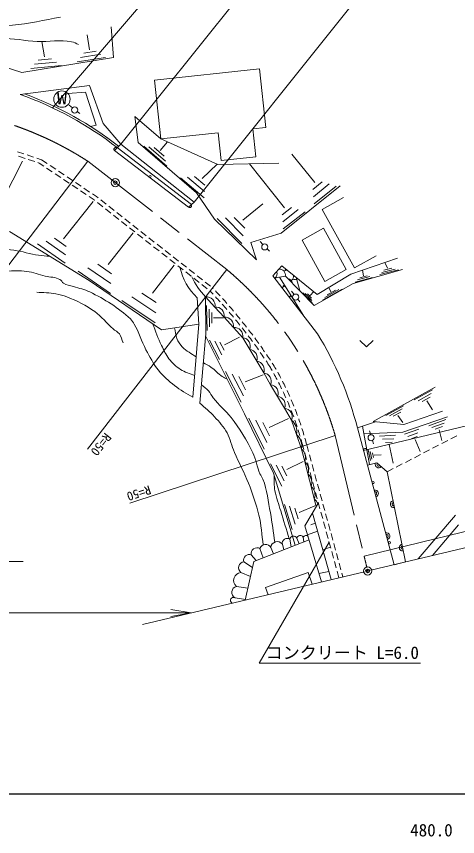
# Model space of a CAD drawing. Units: millimetres, scale not verified. Extents: x 40000 to 680000, y 20000 to 380000.
# Drawn here: x 487118 to 551838, y 198715 to 319019 of the extents above; entities that cross this region are included whole.
import ezdxf
from ezdxf.enums import TextEntityAlignment as Align

# ---------------------------------------------------------------- set-up
doc = ezdxf.new("R2010")
doc.units = ezdxf.units.MM
doc.header["$LTSCALE"] = 1000
doc.header["$PDMODE"] = 32
doc.header["$PDSIZE"] = 500
doc.linetypes.add('CHAIN', pattern=[18.5, 12, -1.5, 3.5, -1.5])
for name, color, linetype, lineweight in [('M-BGD', 7, 'Continuous', 13), ('M-BMK', 2, 'CHAIN', 13), ('M-TTL-BAND', 7, 'Continuous', 25), ('M-WORK', 1, 'Continuous', 13)]:
    doc.layers.add(name, color=color, linetype=linetype, lineweight=lineweight)
doc.layers.add('M-OTRS', color=6, linetype='Continuous')
doc.styles.add('ＭＳ ゴシック', font='')
doc.styles.get('ＭＳ ゴシック').set_extended_font_data('MS Gothic')

# ---------------------------------------------------------------- blocks, each defined once
blk = doc.blocks.new('open_arrow')
at = {"color": 0, "linetype": 'Continuous', "lineweight": -2}
blk.add_lwpolyline([(7.5, 1.25), (0, 0), (7.5, -1.25)], dxfattribs=at)

msp = doc.modelspace()

# ---------------------------------------------------------------- linework, layer by layer
at = {"layer": 'M-BGD'}
for centre in [(501625, 294635), (538643, 237676)]:
    msp.add_circle(centre, 600, dxfattribs=at)
msp.add_point((501625, 294635), dxfattribs=at)
at = {"layer": 'M-BMK'}
for p, q in [((497602, 297771), (517976, 281893)), ((533880, 257548), (538118, 239869))]:
    msp.add_line(p, q, dxfattribs=at)
for centre, radius, start, end in [((470479, 255767), 50000, 57.14898, 105.21106), ((485877, 243557), 50000, 16.24968, 50.06032), ((460586, 220151), 80000, 13.01158, 14.2686)]:
    msp.add_arc(centre, radius, start, end, dxfattribs=at)
at = {"layer": 'M-OTRS'}
msp.add_point((538643, 237676), dxfattribs=at)
at = {"layer": 'M-TTL-BAND'}
msp.add_line((40000, 205000), (579000, 205000), dxfattribs=at)
at = {"layer": 'M-WORK'}
for p, q in [((492433, 305610), (513476, 330255)), ((502427, 300293), (525174, 328666)), ((513174, 291783), (536049, 320315)), ((501359, 313009), (501025, 317481)), ((491222, 313094), (490845, 315341)), ((497864, 314136), (497502, 316313)), ((487909, 310806), (501359, 313009)), ((492253, 312817), (490316, 312623)), ((500185, 313009), (496025, 312361)), ((499501, 313460), (496529, 312997)), ((498816, 313912), (497033, 313634)), ((485306, 311641), (487909, 310806)), ((493734, 311822), (489212, 311371)), ((492993, 312320), (489764, 311997)), ((522784, 311321), (507382, 309653)), ((523716, 302713), (522784, 311321)), ((508314, 301046), (507382, 309653)), ((487675, 307569), (497821, 308904)), ((497821, 308904), (499824, 303297)), ((494667, 307703), (497254, 307903)), ((497254, 307903), (498806, 303063)), ((495353, 305626), (494867, 306014)), ((496429, 304768), (496048, 305071)), ((499824, 303297), (502427, 300293)), ((508314, 301046), (504471, 304340)), ((504471, 304340), (504972, 300535)), ((498806, 303063), (497988, 302894)), ((521784, 302504), (523716, 302713)), ((522223, 298443), (521784, 302504)), ((508314, 301046), (516739, 301958)), ((516653, 297315), (508314, 301046)), ((516739, 301958), (517179, 297897)), ((502427, 300293), (501494, 299361)), ((512801, 291441), (501902, 299768)), ((502427, 300293), (513174, 291783)), ((504972, 300535), (513549, 293143)), ((509209, 297028), (505810, 299982)), ((508991, 297765), (506563, 299876)), ((508773, 298503), (507316, 299769)), ((508223, 299346), (509292, 300608)), ((487277, 299177), (488226, 298861)), ((487432, 298510), (488382, 298196)), ((488700, 298703), (489649, 298388)), ((512373, 291049), (501494, 299361)), ((522223, 298443), (517179, 297897)), ((530912, 294651), (527508, 298817)), ((477287, 271174), (497602, 297771)), ((485183, 292205), (488012, 297768)), ((488857, 298039), (489806, 297725)), ((490124, 298230), (490806, 298003)), ((490281, 297568), (490471, 297505)), ((490471, 297505), (491135, 297059)), ((490806, 298003), (491636, 297445)), ((492051, 297166), (492881, 296607)), ((514374, 295261), (516562, 297355)), ((525598, 297482), (516653, 297315)), ((526431, 290917), (521329, 297402)), ((491549, 296780), (492379, 296222)), ((493295, 296328), (494125, 295770)), ((492794, 295942), (493624, 295384)), ((494038, 295105), (494868, 294547)), ((494540, 295491), (495370, 294933)), ((514652, 292388), (511177, 295342)), ((514703, 293333), (512221, 295443)), ((514753, 294279), (513264, 295545)), ((531974, 294752), (530598, 293634)), ((495283, 294268), (496113, 293709)), ((495784, 294653), (496614, 294095)), ((497029, 293816), (497859, 293258)), ((525981, 287202), (534626, 294144)), ((532993, 294438), (530700, 292576)), ((534013, 294124), (530802, 291517)), ((496527, 293430), (497357, 292872)), ((497772, 292593), (498513, 292094)), ((498273, 292979), (498866, 292580)), ((498866, 292580), (499091, 292403)), ((513549, 293143), (516153, 289288)), ((531965, 290698), (535125, 292456)), ((494009, 286413), (498391, 291846)), ((498513, 292094), (498597, 292028)), ((498990, 291720), (499777, 291102)), ((499484, 292095), (500271, 291477)), ((500664, 291168), (501450, 290551)), ((513174, 291783), (512373, 291049)), ((520327, 289149), (523266, 291539)), ((500170, 290793), (500957, 290176)), ((501844, 290242), (502630, 289625)), ((527470, 291001), (526107, 289922)), ((528462, 290677), (526191, 288879)), ((529454, 290354), (526274, 287837)), ((536725, 282139), (531965, 290698)), ((501350, 289867), (502136, 289249)), ((502530, 288941), (503316, 288323)), ((503024, 289316), (503810, 288698)), ((516153, 289288), (522327, 283331)), ((520184, 285732), (516551, 289379)), ((520400, 286850), (517805, 289456)), ((520616, 287969), (519059, 289532)), ((503710, 288014), (504496, 287397)), ((504203, 288390), (504990, 287772)), ((532151, 287935), (529023, 286195)), ((535515, 281888), (532151, 287935)), ((486103, 287457), (497784, 280281)), ((494430, 285258), (492705, 286473)), ((500569, 282606), (504226, 287260)), ((504889, 287088), (505676, 286471)), ((505383, 287463), (506170, 286846)), ((506563, 286537), (507350, 285919)), ((521526, 285850), (525981, 287202)), ((494255, 282807), (490231, 285640)), ((494342, 284032), (491468, 286056)), ((506069, 286162), (506856, 285544)), ((507249, 285236), (508036, 284618)), ((507743, 285611), (508529, 284993)), ((522327, 283331), (521526, 285850)), ((523291, 285574), (522861, 286023)), ((529023, 286195), (532386, 280148)), ((508429, 284309), (509215, 283692)), ((508923, 284684), (509709, 284067)), ((524244, 284581), (523907, 284932)), ((509609, 283383), (510395, 282765)), ((510102, 283758), (510889, 283141)), ((511282, 282832), (512069, 282214)), ((543036, 283564), (536194, 281228)), ((536725, 282139), (539885, 283896)), ((541546, 282070), (541188, 282933)), ((500908, 278397), (496175, 281652)), ((497567, 255540), (517976, 281893)), ((500992, 279830), (497611, 282155)), ((501077, 281263), (499048, 282658)), ((507081, 278401), (510255, 282522)), ((510789, 282457), (511575, 281839)), ((511968, 281530), (512755, 280913)), ((512462, 281906), (513249, 281288)), ((526048, 282446), (524730, 280978)), ((531255, 278241), (526048, 282446)), ((532386, 280148), (535515, 281888)), ((536542, 279836), (543755, 281882)), ((538013, 280965), (537902, 281811)), ((543156, 281837), (540413, 281151)), ((542675, 281955), (540716, 281465)), ((542194, 282073), (541018, 281779)), ((513148, 280604), (513935, 279987)), ((513642, 280979), (514429, 280362)), ((524730, 280978), (531289, 272444)), ((525710, 280784), (526593, 280934)), ((529223, 275132), (525710, 280784)), ((526593, 280934), (530814, 276606)), ((528676, 278798), (528176, 280727)), ((536194, 281228), (531255, 278241)), ((539372, 280740), (536802, 280062)), ((538977, 280855), (537141, 280371)), ((538582, 280970), (537480, 280679)), ((497784, 280281), (508397, 273039)), ((514328, 279678), (515115, 279060)), ((514822, 280053), (515608, 279435)), ((530814, 276606), (536542, 279836)), ((533251, 278624), (532926, 279252)), ((507619, 277032), (505513, 278434)), ((515508, 278752), (515530, 278734)), ((527849, 278234), (527459, 278718)), ((530527, 277014), (529136, 278465)), ((530465, 277358), (529472, 278394)), ((530404, 277702), (529808, 278324)), ((530198, 278104), (530747, 278651)), ((534911, 279019), (532024, 277391)), ((534417, 278943), (532356, 277781)), ((533924, 278868), (532687, 278170)), ((507480, 274093), (502566, 277364)), ((507549, 275563), (504040, 277899)), ((513887, 273865), (513654, 277736)), ((514879, 277894), (514922, 272446)), ((514879, 277894), (516238, 276394)), ((528713, 277163), (528408, 277542)), ((515089, 272959), (515014, 276614)), ((515447, 273485), (515393, 276096)), ((515804, 274011), (515772, 275578)), ((516238, 276394), (517598, 274895)), ((516034, 274797), (517506, 274814)), ((517598, 274895), (518957, 273395)), ((508397, 273039), (513887, 273865)), ((513020, 263151), (513887, 273865)), ((518957, 273395), (520316, 271896)), ((514922, 272446), (514037, 262284)), ((514889, 272064), (520579, 260715)), ((517649, 270843), (519832, 271960)), ((520316, 271896), (521341, 270170)), ((516931, 268688), (515454, 271507)), ((517266, 269371), (516211, 271384)), ((517601, 270053), (516968, 271261)), ((537520, 271494), (538480, 270534)), ((538480, 270534), (539440, 271494)), ((521341, 270170), (522365, 268444)), ((522365, 268444), (523390, 266719)), ((520088, 262436), (517767, 266928)), ((520412, 263346), (518754, 266555)), ((520736, 264256), (519742, 266181)), ((520676, 265397), (523299, 266469)), ((523390, 266719), (524414, 264993)), ((524414, 264993), (525438, 263267)), ((539475, 259612), (548551, 264657)), ((545482, 262779), (548165, 264249)), ((546062, 262656), (547979, 263705)), ((525438, 263267), (526463, 261542)), ((538035, 255355), (569555, 262858)), ((546643, 262532), (547793, 263162)), ((547349, 262625), (548137, 261291)), ((526463, 261542), (527487, 259816)), ((541305, 260485), (543890, 261902)), ((541856, 260428), (543703, 261440)), ((549644, 261111), (543945, 259145)), ((520579, 260715), (524818, 252037)), ((523445, 255556), (521214, 260093)), ((524216, 258715), (527046, 260053)), ((542407, 260370), (543515, 260978)), ((543082, 260501), (543809, 259461)), ((543795, 258024), (550337, 260294)), ((547629, 258987), (550131, 259891)), ((523834, 256538), (522240, 259779)), ((524223, 257520), (523266, 259465)), ((527487, 259816), (528214, 257689)), ((537145, 258675), (539815, 259576)), ((537145, 258675), (542523, 238599)), ((537868, 258919), (538912, 253295)), ((539475, 259612), (543945, 259145)), ((548083, 258722), (549870, 259368)), ((548538, 258457), (549610, 258845)), ((503762, 247617), (533880, 257548)), ((528214, 257689), (528940, 255563)), ((538076, 257799), (543795, 258024)), ((539091, 257658), (538910, 258253)), ((540372, 257470), (542724, 257575)), ((544070, 257742), (546143, 258466)), ((544548, 257412), (546029, 257929)), ((549138, 258388), (549526, 256812)), ((550835, 257050), (551723, 257509)), ((539490, 256341), (539349, 256807)), ((540809, 256991), (542488, 257066)), ((541246, 256511), (542253, 256557)), ((545027, 257082), (545915, 257392)), ((545592, 256948), (546328, 255197)), ((549503, 256361), (550391, 256820)), ((528940, 255563), (529410, 253733)), ((529276, 255480), (529138, 255984)), ((529709, 256173), (529973, 255208)), ((539060, 253857), (538706, 255439)), ((539274, 254089), (539021, 255220)), ((541817, 256205), (542366, 253507)), ((546838, 254982), (547726, 255442)), ((548171, 255671), (549059, 256131)), ((529673, 254033), (529409, 254997)), ((530105, 254726), (530369, 253761)), ((539487, 254322), (539335, 255000)), ((539587, 254665), (540644, 254691)), ((544174, 253604), (545062, 254063)), ((545506, 254293), (546394, 254752)), ((526044, 250135), (524386, 253390)), ((526405, 250894), (525221, 253219)), ((526766, 251653), (526055, 253048)), ((526809, 252546), (529199, 253722)), ((529410, 253733), (529879, 251902)), ((530069, 252586), (529805, 253551)), ((530501, 253279), (530765, 252314)), ((539974, 253560), (538607, 253219)), ((541509, 252225), (539974, 253560)), ((541509, 252225), (542397, 252685)), ((542841, 252914), (543730, 253374)), ((524818, 252037), (528007, 241438)), ((529879, 251902), (530349, 250072)), ((530465, 251139), (530201, 252104)), ((530897, 251832), (531161, 250868)), ((544213, 239002), (541509, 252225)), ((530861, 249693), (530597, 250657)), ((531293, 250385), (531557, 249421)), ((530349, 250072), (530818, 248242)), ((531257, 248246), (530993, 249210)), ((530818, 248242), (531103, 247131)), ((531689, 248939), (531953, 247974)), ((527589, 243765), (526459, 247443)), ((528011, 244536), (527203, 247163)), ((528432, 245307), (527948, 246883)), ((528579, 246259), (530911, 247241)), ((531416, 247663), (529440, 244311)), ((531653, 246799), (531389, 247764)), ((532085, 247492), (532349, 246527)), ((568117, 247160), (538118, 239869)), ((539130, 237791), (578320, 247120)), ((533294, 236402), (530536, 246170)), ((532049, 245352), (531785, 246317)), ((532481, 246045), (532745, 245081)), ((546065, 239442), (551538, 245884)), ((529440, 244311), (531853, 236059)), ((530291, 244461), (530959, 244671)), ((532445, 243905), (532181, 244870)), ((532877, 244598), (533141, 243634)), ((548145, 239937), (551976, 244446)), ((529829, 242981), (531282, 243526)), ((532841, 242459), (532577, 243423)), ((533273, 243151), (533537, 242187)), ((530048, 242233), (521931, 239071)), ((532989, 241916), (522730, 224163)), ((527214, 242334), (527415, 241207)), ((528255, 242493), (528580, 241661)), ((529189, 242653), (529296, 241940)), ((533237, 241012), (532973, 241976)), ((522849, 240964), (523336, 239619)), ((524432, 241134), (524828, 240200)), ((526131, 241612), (526350, 240793)), ((532061, 240767), (533193, 241172)), ((533669, 241705), (533933, 240740)), ((521575, 240030), (522312, 239220)), ((533633, 239565), (533369, 240530)), ((534065, 240258), (534329, 239293)), ((488091, 239076), (479519, 239076)), ((520502, 239021), (521738, 238186)), ((521931, 239071), (520699, 233404)), ((534029, 238118), (533765, 239083)), ((534461, 238811), (534725, 237847)), ((542523, 238599), (544213, 239002)), ((505633, 229819), (538157, 237560)), ((520056, 237449), (521448, 236851)), ((523670, 235230), (529895, 237474)), ((529895, 237474), (530519, 235742)), ((531492, 237293), (532961, 237579)), ((534425, 236672), (534161, 237636)), ((534857, 237364), (535009, 236811)), ((519387, 235421), (521074, 235131)), ((523670, 235230), (524041, 234200)), ((519186, 233732), (520717, 233487)), ((518705, 232930), (518517, 233233)), ((512760, 231515), (310880, 231515)), ((522730, 224163), (546378, 224163))]:
    msp.add_line(p, q, dxfattribs=at)
for centre, radius in [((493792, 306882), 1200), ((495659, 305296), 450), ((506746, 295551), 150), ((523550, 285206), 450), ((528076, 277846), 450), ((539155, 257213), 450), ((539458, 250634), 150), ((541832, 241827), 150)]:
    msp.add_circle(centre, radius, dxfattribs=at)
for centre, radius, start, end in [((470945, 260189), 50248, 51.96929, 70.55112), ((470945, 260189), 50548, 51.92772, 69.88964), ((501671, 299538), 250, 45.07051, 225.07051), ((512557, 291217), 250, 222.51045, 42.51045), ((519784, 284210), 8916, 192.91625, 226.55839), ((524506, 281268), 860, 307.54909, 23.28938), ((525712, 281111), 860, 347.67795, 96.38238), ((525870, 282317), 860, 307.54909, 335.39814), ((526918, 280953), 860, 95.41967, 127.54909), ((521053, 284327), 8916, 203.01133, 226.17907), ((525555, 279905), 860, 77.9643, 127.54909), ((526760, 279747), 860, 9.82917, 78.72769), ((526918, 280953), 860, 307.54909, 6.72524), ((527966, 279590), 860, 69.8972, 127.54909), ((460716, 226558), 76270, 43.57002, 43.65533), ((525555, 279905), 860, 307.54909, 345.76412), ((526603, 278541), 860, 92.17558, 127.54909), ((460348, 226084), 76270, 43.16743, 43.65533), ((460716, 226558), 76270, 42.44319, 43.19441), ((526603, 278541), 860, 307.54909, 331.55284), ((527651, 277178), 860, 104.5764, 127.54909), ((527966, 279590), 860, 311.33763, 319.15949), ((529014, 278226), 860, 116.8757, 123.73072), ((514985, 276624), 1274, 349.60611, 94.78118), ((460348, 226084), 76270, 42.0406, 42.79182), ((460348, 226084), 76270, 40.91376, 41.66499), ((460716, 226558), 76270, 41.31635, 42.06758), ((516345, 275125), 1274, 349.60611, 94.78118), ((460348, 226084), 76270, 39.78693, 40.53815), ((460716, 226558), 76270, 40.18952, 40.94074), ((527651, 277178), 860, 307.54909, 319.15202), ((528699, 275814), 860, 116.17932, 127.54909), ((517704, 273625), 1274, 349.60611, 94.78118), ((460348, 226084), 76270, 38.66009, 39.41132), ((460716, 226558), 76270, 39.06268, 39.81391), ((519063, 272126), 1274, 349.60611, 94.78118), ((460348, 226084), 76270, 37.53326, 38.28448), ((460716, 226558), 76270, 37.93585, 38.68707), ((520178, 270647), 1257, 337.71877, 83.66652), ((460348, 226084), 76270, 36.40642, 37.15765), ((460716, 226558), 76270, 36.80901, 37.56024), ((487848, 245839), 50941, 14.59416, 31.48491), ((460348, 226084), 76270, 35.27959, 36.03081), ((460716, 226558), 76270, 35.68218, 36.4334), ((521202, 268921), 1257, 337.71877, 83.66652), ((460348, 226084), 76270, 34.15275, 34.90398), ((460716, 226558), 76270, 34.55534, 35.30657), ((522227, 267195), 1257, 337.71877, 83.66652), ((460348, 226084), 76270, 33.02592, 33.77714), ((460716, 226558), 76270, 33.42851, 34.17973), ((484822, 244427), 45799, 29.62928, 30.4718), ((460716, 226558), 76270, 32.30167, 33.0529), ((484832, 244433), 46387, 29.48219, 29.55697), ((523251, 265469), 1257, 337.71877, 83.66652), ((484822, 244427), 45799, 27.75274, 29.00376), ((484832, 244433), 46387, 27.62944, 28.86461), ((524275, 263744), 1257, 337.71877, 83.66652), ((484822, 244427), 45799, 25.8762, 27.12722), ((484832, 244433), 46387, 25.77668, 27.01185), ((484822, 244427), 45799, 23.99966, 25.25068), ((484832, 244433), 46387, 23.92393, 25.1591), ((525300, 262018), 1257, 337.71877, 83.66652), ((484822, 244427), 45799, 22.12312, 23.37415), ((484832, 244433), 46387, 22.07117, 23.30634), ((526324, 260292), 1257, 337.71877, 83.66652), ((484822, 244427), 45799, 20.24658, 21.49761), ((484832, 244433), 46387, 20.21842, 21.45359), ((484832, 244433), 46387, 18.36566, 19.60083), ((526001, 258121), 2254, 348.96987, 48.76813), ((484822, 244427), 45799, 18.37004, 19.62107), ((526728, 255994), 2254, 348.96987, 48.76813), ((484822, 244427), 45799, 16.4935, 17.74453), ((484832, 244433), 46387, 16.51291, 17.74808), ((484822, 244427), 45799, 14.61696, 15.86799), ((484832, 244433), 46387, 14.66015, 15.89532), ((527879, 254316), 1638, 339.15143, 49.61785), ((538278, 255413), 250, 13.38861, 193.38861), ((528349, 252485), 1638, 339.15143, 49.61785), ((540263, 253309), 500, 155.06995, 318.99091), ((540263, 253309), 250, 138.99091, 318.99091), ((528818, 250655), 1638, 339.15143, 49.61785), ((529288, 248825), 1638, 339.15143, 49.61785), ((539724, 249048), 500, 284.99614, 104.99614), ((539724, 249048), 250, 284.99614, 104.99614), ((529757, 246994), 1638, 17.76324, 49.61785), ((542481, 247474), 500, 101.55781, 281.55781), ((542481, 247474), 250, 101.55781, 281.55781), ((541406, 242770), 500, 284.99614, 104.99614), ((541406, 242770), 250, 284.99614, 104.99614), ((525381, 241019), 956, 38.3285, 173.08877), ((526823, 241747), 705, 56.30993, 191.0702), ((527767, 242197), 570, 31.32209, 166.08236), ((528755, 242378), 514, 32.29322, 167.05349), ((529601, 242394), 486, 54.35943, 147.92391), ((522407, 240231), 856, 58.8737, 193.63397), ((523676, 240719), 862, 28.74895, 163.50922), ((543783, 241106), 500, 101.55781, 281.55781), ((543783, 241106), 250, 101.55781, 281.55781), ((521249, 239302), 798, 65.86646, 200.62673), ((520607, 238142), 885, 96.77678, 231.53705), ((520144, 236296), 1157, 94.36509, 229.12536), ((519638, 234534), 921, 105.80551, 240.56578), ((518955, 233343), 452, 59.34397, 194.10424)]:
    msp.add_arc(centre, radius, start, end, dxfattribs=at)
for points, knots in [([(447253, 309801), (449216, 310792), (451049, 312102), (453144, 312773), (453570, 312909), (454036, 312870), (454471, 312977), (456356, 313441), (458110, 314344), (459981, 314864), (463249, 315773), (466683, 316023), (469929, 317007), (472275, 317718), (474456, 318895), (476766, 319711), (479454, 320661), (482111, 321832), (484929, 322262), (486190, 322455), (487480, 322262), (488756, 322262)], [0, 0, 0, 0, 1, 1, 1, 2, 2, 2, 3, 3, 3, 4, 4, 4, 5, 5, 5, 6, 6, 6, 7, 7, 7, 7]), ([(446902, 308194), (447991, 308822), (449058, 309490), (450169, 310080), (451362, 310714), (452530, 311435), (453815, 311854), (454259, 311998), (454741, 311989), (455195, 312100), (456683, 312465), (458099, 313085), (459580, 313480), (463284, 314467), (467052, 315205), (470814, 315943), (473922, 316554), (477023, 317261), (480175, 317569), (482284, 317776), (484422, 317517), (486531, 317717), (488902, 317942), (491229, 318505), (493577, 318900)], [0, 0, 0, 0, 1, 1, 1, 2, 2, 2, 3, 3, 3, 4, 4, 4, 5, 5, 5, 6, 6, 6, 7, 7, 7, 8, 8, 8, 8]), ([(446623, 306909), (447410, 307490), (448139, 308162), (448986, 308651), (450088, 309287), (451291, 309738), (452485, 310179), (453435, 310530), (454421, 310777), (455392, 311065), (457997, 311840), (460561, 312796), (463226, 313332), (468121, 314317), (473144, 314497), (478106, 315056), (480355, 315310), (482593, 315766), (484856, 315795), (486636, 315819), (488399, 315435), (490177, 315352), (491851, 315274), (493557, 315614), (495203, 315303), (495566, 315234), (495893, 315040), (496238, 314909)], [0, 0, 0, 0, 1, 1, 1, 2, 2, 2, 3, 3, 3, 4, 4, 4, 5, 5, 5, 6, 6, 6, 7, 7, 7, 8, 8, 8, 9, 9, 9, 9]), ([(472720, 282991), (473360, 283336), (473956, 283783), (474641, 284026), (475965, 284496), (477381, 284691), (478780, 284814), (481431, 285048), (484117, 285001), (486762, 284716), (487979, 284585), (489147, 284150), (490359, 283977), (490897, 283900), (491442, 283888), (491983, 283844)], [0, 0, 0, 0, 1, 1, 1, 2, 2, 2, 3, 3, 3, 4, 4, 4, 5, 5, 5, 5]), ([(482623, 281513), (484627, 281546), (486644, 281845), (488635, 281612), (489560, 281503), (490438, 281140), (491345, 280922), (492065, 280748), (492872, 280803), (493512, 280429), (493723, 280306), (493800, 280020), (494005, 279887), (494448, 279601), (495007, 279559), (495508, 279395), (496305, 279132), (497144, 278974), (497898, 278606), (500036, 277562), (502098, 276268), (503831, 274637), (504057, 274424), (504236, 274161), (504396, 273894), (505107, 272711), (505479, 271351), (506126, 270131), (506675, 269096), (507216, 268040), (507949, 267126), (508632, 266274), (509454, 265532), (510314, 264859), (511154, 264202), (512118, 263721), (513020, 263151)], [0, 0, 0, 0, 1, 1, 1, 2, 2, 2, 3, 3, 3, 4, 4, 4, 5, 5, 5, 6, 6, 6, 7, 7, 7, 8, 8, 8, 9, 9, 9, 10, 10, 10, 11, 11, 11, 12, 12, 12, 12]), ([(490104, 278571), (491040, 278489), (491987, 278490), (492912, 278324), (493465, 278226), (494016, 278088), (494538, 277881), (495973, 277313), (497374, 276612), (498627, 275713), (499619, 275002), (500365, 273998), (501288, 273200), (501589, 272940), (501985, 272779), (502224, 272461), (502512, 272078), (502586, 271574), (502766, 271131)], [0, 0, 0, 0, 1, 1, 1, 2, 2, 2, 3, 3, 3, 4, 4, 4, 5, 5, 5, 6, 6, 6, 6]), ([(507100, 273923), (507536, 272861), (507907, 271770), (508408, 270737), (508729, 270075), (509038, 269394), (509492, 268815), (509965, 268211), (510524, 267656), (511167, 267238), (511807, 266822), (512575, 266647), (513279, 266352)], [0, 0, 0, 0, 1, 1, 1, 2, 2, 2, 3, 3, 3, 4, 4, 4, 4]), ([(510328, 273329), (510438, 272809), (510456, 272260), (510659, 271769), (510845, 271319), (511119, 270895), (511456, 270542), (512035, 269935), (512818, 269564), (513499, 269074)], [0, 0, 0, 0, 1, 1, 1, 2, 2, 2, 3, 3, 3, 3]), ([(514552, 268197), (514912, 267995), (515293, 267826), (515633, 267592), (516233, 267179), (516705, 266595), (517313, 266192), (517532, 266047), (517780, 265952), (518013, 265832)], [0, 0, 0, 0, 1, 1, 1, 2, 2, 2, 3, 3, 3, 3]), ([(514274, 264997), (514618, 264693), (515004, 264431), (515306, 264085), (515578, 263773), (515740, 263377), (515996, 263050), (516791, 262034), (517829, 261222), (518607, 260192), (519830, 258575), (520950, 256856), (521810, 255019), (522272, 254031), (522403, 252912), (522845, 251915), (522967, 251639), (523180, 251408), (523288, 251126), (523887, 249555), (524066, 247853), (524372, 246199), (524635, 244775), (524802, 243335), (525018, 241903)], [0, 0, 0, 0, 1, 1, 1, 2, 2, 2, 3, 3, 3, 4, 4, 4, 5, 5, 5, 6, 6, 6, 7, 7, 7, 8, 8, 8, 8]), ([(514037, 262284), (514756, 261619), (515533, 261013), (516193, 260291), (516864, 259556), (517530, 258795), (518016, 257926), (518513, 257037), (518707, 256008), (519100, 255068), (519740, 253535), (520566, 252083), (521169, 250535), (521766, 249006), (522324, 247453), (522697, 245854), (523029, 244428), (523112, 242955), (523320, 241505)], [0, 0, 0, 0, 1, 1, 1, 2, 2, 2, 3, 3, 3, 4, 4, 4, 5, 5, 5, 6, 6, 6, 6]), ([(524914, 251718), (524955, 250962), (524910, 250197), (525037, 249451), (525210, 248439), (525608, 247479), (525899, 246495), (526305, 245122), (526722, 243752), (527133, 242380)], [0, 0, 0, 0, 1, 1, 1, 2, 2, 2, 3, 3, 3, 3])]:
    msp.add_open_spline(points, degree=3, knots=knots, dxfattribs=at)

# ---------------------------------------------------------------- block references
at = {"layer": 'M-WORK', "xscale": 400, "yscale": 400, "rotation": 180}
msp.add_blockref('open_arrow', (512760, 231515), dxfattribs=at)

# ---------------------------------------------------------------- texts
at = {"layer": 'M-TTL-BAND', "style": 'ＭＳ ゴシック'}
msp.add_text('480.0', height=1833, dxfattribs=at).set_placement((548000, 198195), align=Align.BOTTOM_CENTER)
at = {"layer": 'M-WORK', "style": 'ＭＳ ゴシック', "width": 1.2}
msp.add_text('W', height=1833, dxfattribs=at).set_placement((493052, 305589), align=Align.BOTTOM_LEFT)
at = {"layer": 'M-WORK', "style": 'ＭＳ ゴシック'}
for rotation, p in [(232.244, (497610, 255455)), (198.249, (503054, 249522))]:
    msp.add_text('R=50', height=1320, rotation=rotation, dxfattribs=at).set_placement(p, align=Align.BOTTOM_RIGHT)
msp.add_text('コンクリート L=6.0', height=1833, dxfattribs=at).set_placement((534924, 224227), align=Align.BOTTOM_CENTER)

doc.saveas('drawing.dxf')
